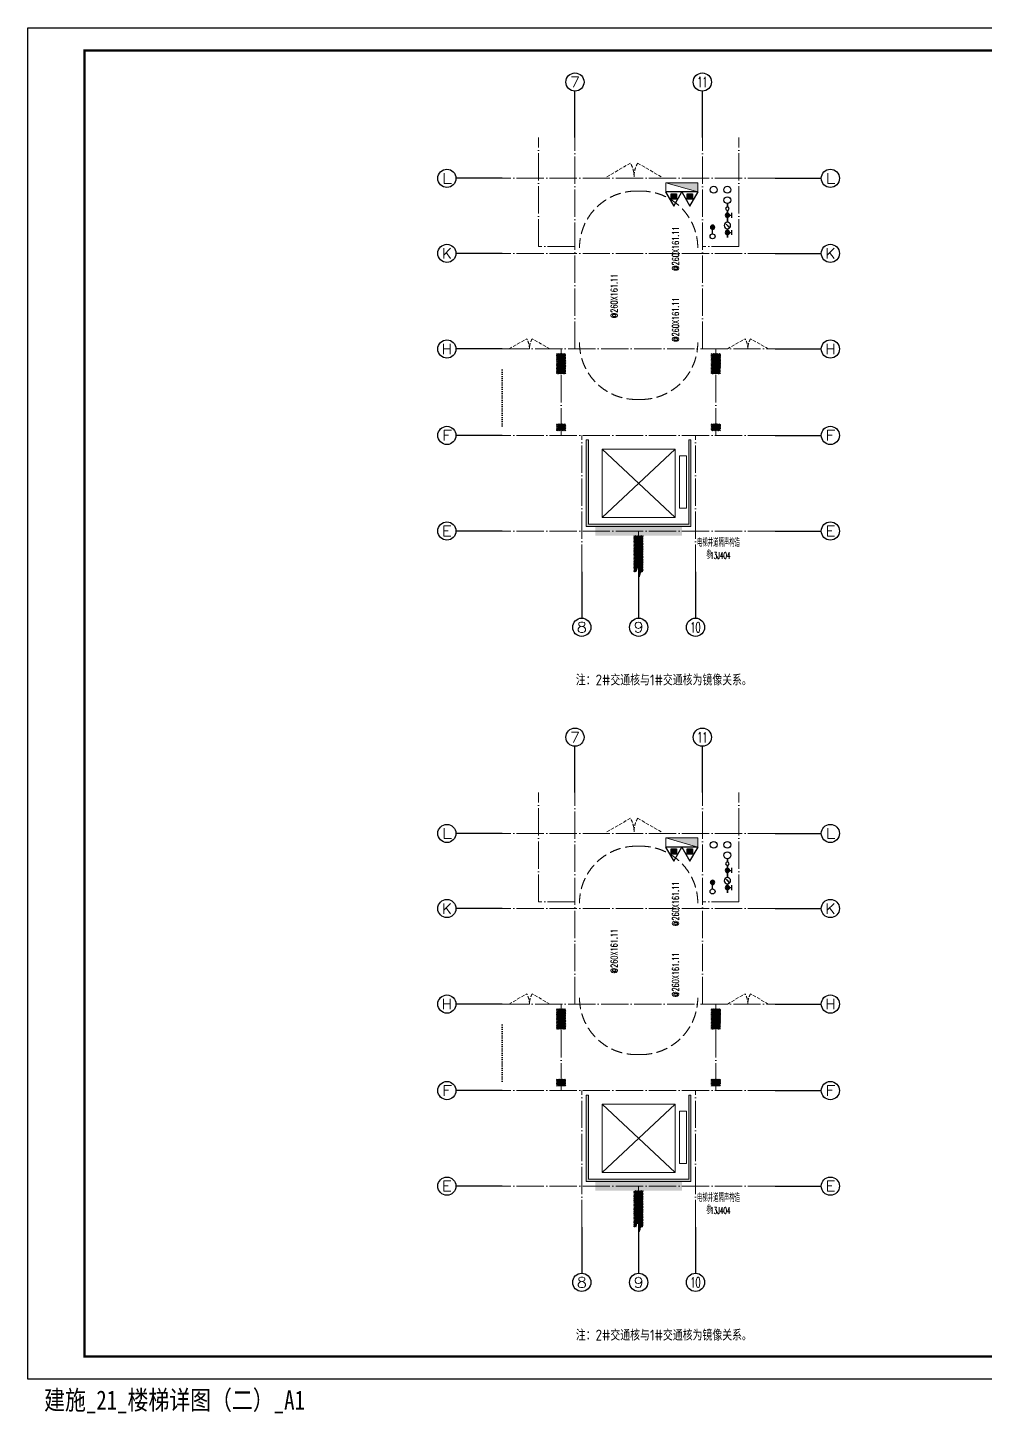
# Model space of a CAD drawing. Extents: x 27938 to 983267, y -209821 to 1628073.
# Drawn here: x 801330 to 822356, y -5656 to 24790 of the extents above; entities that cross this region are included whole.
import ezdxf
from ezdxf.enums import TextEntityAlignment as Align

# ---------------------------------------------------------------- set-up
doc = ezdxf.new("R2010")
doc.units = 0
doc.header["$LTSCALE"] = 1000
doc.header["$MEASUREMENT"] = 0
doc.linetypes.add('DASH', pattern=[0.35, 0.25, -0.1])
doc.linetypes.add('DOTE', pattern=[2.42, 2, -0.2, 0.02, -0.2])
for name, color, linetype, lineweight in [('3.5方案汇报，与郭总、侯月琴确定户型_t8$0$STAIR', 2, 'Continuous', 18), ('DOTE', 19, 'DOTE', 9), ('EQUIP_消火栓', 242, 'Continuous', 18), ('STAIR', 2, 'Continuous', 18), ('WINDOW', 144, 'Continuous', 15), ('填充', 251, 'Continuous', 5)]:
    doc.layers.add(name, color=color, linetype=linetype, lineweight=lineweight)
for name, color, linetype in [('AXIS', 3, 'Continuous'), ('AXIS_TEXT', 4, 'Continuous'), ('EQUIP_地漏', 7, 'Continuous'), ('EQUIP_消防', 7, 'Continuous'), ('PUB_TEXT', 4, 'Continuous'), ('VPIPE-凝结', 150, 'Continuous'), ('VPIPE-废水', 31, 'Continuous'), ('VPIPE-消防', 1, 'TG_X'), ('VPIPE-给水', 3, 'TG_J'), ('保温', 6, 'Continuous'), ('图框', 140, 'Continuous'), ('导图字', 7, 'Continuous'), ('污水', 3, 'Continuous'), ('给水', 4, 'Continuous')]:
    doc.layers.add(name, color=color, linetype=linetype)
doc.layers.add('yichutu', color=7, linetype='Continuous', true_color=0xffffff, plot=False)
doc.styles.add('_TCH_AXIS', font='COMPLEX', dxfattribs={"bigfont": 'GBCBIG'})
doc.styles.add('_TCH_DIM', font='SIMPLEX.shx', dxfattribs={"width": 0.7, "bigfont": 'GBCBIG.shx'})
doc.styles.add('COMPLEX', font='COMPLEX')
doc.styles.get("Standard").update_dxf_attribs({"font": 'gbenor.shx', "bigfont": 'gbcbig.shx'})
doc.styles.add('TG_LINETYPE', font='SIMPLEX', dxfattribs={"width": 0.8, "height": 3, "bigfont": 'HZTXT'})
doc.styles.add('黑体', font='')
doc.styles.get('黑体').set_extended_font_data('SimHei')
doc.linetypes.add('TG_J', pattern='A,2,-0.22,["J",TG_LINETYPE,S=0.1,R=0,X=-0.18,Y=-0.15],0', length=2.22)
doc.linetypes.add('TG_X', pattern='A,4,-0.3,["X",TG_LINETYPE,S=0.1,R=0,X=-0.23,Y=-0.15],0', length=4.3)
pattern_1 = [(90, (266241.77, -369288.734), (-16.49778, 1e-15), [9.525, -19.05]), (210, (266241.77, -369288.734), (8.24889, -14.2874966), [9.525, -19.05]), (150, (266241.77, -369279.209), (-8.24889, -14.2874966), [9.525, -19.05])]
pattern_2 = [(90, (266241.77, -354892.905), (-16.49778, 1e-15), [9.525, -19.05]), (210, (266241.77, -354892.905), (8.24889, -14.2874966), [9.525, -19.05]), (150, (266241.77, -354883.38), (-8.24889, -14.2874966), [9.525, -19.05])]

# ---------------------------------------------------------------- blocks, each defined once
blk = doc.blocks.new('$TwtSys$00000434')
for p, q in [((-0.5, 0.5), (-0.5, -0.5)), ((-0.5, -0.5), (0.5, 0.5)), ((0.5, 0.5), (-0.5, 0.5)), ((0.5, -0.5), (0.5, 0.5)), ((-0.5, -0.5), (0.5, -0.5))]:
    blk.add_line(p, q)
blk.add_solid([(0.5, -0.5), (0.5, 0.5), (-0.5, -0.5)])
blk = doc.blocks.new('A$C2705576B')
at = {"layer": '给水'}
h = blk.add_hatch(color=256, dxfattribs=at)
edge = h.paths.add_edge_path()
edge.add_arc((417, -1741), 47.2, 0, 360)
h = blk.add_hatch(color=256, dxfattribs=at)
edge = h.paths.add_edge_path()
edge.add_arc((795, -1741), 47.2, 0, 360)
for p, q in [((363, -1645), (472, -1645)), ((417, -1741), (417, -1645)), ((601, -1768), (525, -1704)), ((525, -1704), (564, -1715)), ((740, -1645), (849, -1645)), ((795, -1741), (795, -1645))]:
    blk.add_line(p, q, dxfattribs=at)
at = {"layer": '给水', "const_width": 35.4}
for points in [[(499, -1741), (302, -1741)], [(903, -1741), (641, -1741)], [(1053, -1741), (978, -1741)]]:
    blk.add_lwpolyline(points, dxfattribs=at)
at = {"layer": '给水'}
for centre, radius in [((417, -1741), 47.2), ((570, -1741), 70.8), ((795, -1741), 47.2), ((941, -1741), 37.5)]:
    blk.add_circle(centre, radius, dxfattribs=at)
blk = doc.blocks.new('$TwtSys$00000141')
at = {"color": 1}
for p, q in [((-47, 4), (-5, 46)), ((-47, 4), (-5, 46)), ((-44, -18), (18, 44)), ((-44, -18), (18, 44)), ((-33, -33), (33, 33)), ((-33, -33), (33, 33)), ((-16, -44), (44, 16)), ((-16, -44), (44, 16)), ((6, -46), (46, -6)), ((6, -46), (46, -6))]:
    blk.add_line(p, q, dxfattribs=at)
blk.add_circle((0, 0), 47, dxfattribs=at)
blk.add_circle((0, 0), 47, dxfattribs=at)
blk = doc.blocks.new('$TwtSys$00000546')
h = blk.add_hatch()
h.set_pattern_fill('ANSI31', color=1, scale=200, style=0)
h.set_pattern_definition([(45, (-38543.802, -6670.83), (-17.67767, 17.67767), [])])
h.paths.add_polyline_path([(-65, 174), (65, 174), (65, 44), (-65, 44)])
at = {"color": 1}
for points in [[(0, 344), (-198, 0), (198, 0)], [(-65, 174), (65, 174), (65, 44), (-65, 44)]]:
    blk.add_lwpolyline(points, close=True, dxfattribs=at)
blk = doc.blocks.new('yct-841-594-84100-59399.9999999999-100-1000.0')
at = {"layer": 'yichutu', "color": 7, "true_color": 0xffffff}
blk.add_lwpolyline([(0, 0), (0, 59400), (84100, 59400), (84100, 0)], close=True, dxfattribs=at)
blk = doc.blocks.new('_AXISO')
blk.add_circle((0, 0), 0.5)
at = {"layer": 'AXIS_TEXT', "style": 'COMPLEX', "width": 1.041667}
blk.add_attdef('A', text='', height=0.56, dxfattribs=at).set_placement((-0.25, -0.28), (0.25, -0.28), align=Align.FIT)
blk = doc.blocks.new('A$C140179C8')
at = {"layer": '图框'}
blk.add_lwpolyline([(0, 0), (42050, 0), (42050, -29700), (0, -29700)], close=True, dxfattribs=at)
blk.add_lwpolyline([(0, 0), (42050, 0), (42050, -29700), (0, -29700)], close=True, dxfattribs=at)
at = {"layer": '图框', "const_width": 50}
blk.add_lwpolyline([(41550, -29200), (41550, -500), (1250, -500), (1250, -29200)], close=True, dxfattribs=at)

msp = doc.modelspace()

# ---------------------------------------------------------------- hatches: boundary and pattern name
at = {"layer": '保温', "linetype": 'Continuous', "ltscale": 10}
h = msp.add_hatch(dxfattribs=at)
h.set_pattern_fill('HEX', color=251, scale=10, angle=90, style=0)
h.set_pattern_definition(pattern_2)
h.paths.add_polyline_path([(812958.4, 17180.8), (813158.4, 17180.8), (813158.3, 17630.8), (812958.3, 17630.8)])
h = msp.add_hatch(dxfattribs=at)
h.set_pattern_fill('HEX', color=251, scale=10, angle=90, style=0)
h.set_pattern_definition(pattern_2)
h.paths.add_polyline_path([(816558.2, 17180.9), (816358.2, 17180.9), (816358.3, 17630.9), (816558.3, 17630.9)])
at = {"layer": '保温', "linetype": 'ByBlock', "ltscale": 10}
h = msp.add_hatch(dxfattribs=at)
h.set_pattern_fill('AR-HBONE', color=251, scale=55)
h.set_pattern_definition([(45, (266241.77, -354892.905), (0, 47.4157523), [100.584, -33.528]), (135, (266265.478, -354869.198), (3e-15, 47.4157523), [100.584, -33.528])])
h.paths.add_polyline_path([(811758.3, 17277.5), (811758.3, 16030.8), (811758.4, 16030.8)])
at = {"layer": '保温', "linetype": 'Continuous', "ltscale": 10}
h = msp.add_hatch(dxfattribs=at)
h.set_pattern_fill('HEX', color=251, scale=10, angle=90, style=0)
h.set_pattern_definition(pattern_2)
h.paths.add_polyline_path([(812958.4, 15930.8), (813158.4, 15930.8), (813158.3, 16080.8), (812958.3, 16080.8)])
h = msp.add_hatch(dxfattribs=at)
h.set_pattern_fill('HEX', color=251, scale=10, angle=90, style=0)
h.set_pattern_definition(pattern_2)
h.paths.add_polyline_path([(816558.2, 15930.9), (816358.2, 15930.9), (816358.3, 16080.9), (816558.3, 16080.9)])
h = msp.add_hatch(dxfattribs=at)
h.set_pattern_fill('HEX', color=251, scale=10, angle=90, style=0)
h.set_pattern_definition(pattern_2)
h.paths.add_polyline_path([(815708.3, 13630.8), (815708.3, 13830.8), (813808.3, 13830.8), (813808.3, 13630.8)])
h = msp.add_hatch(dxfattribs=at)
h.set_pattern_fill('HEX', color=251, scale=10, angle=90, style=0)
h.set_pattern_definition(pattern_2)
h.paths.add_polyline_path([(814658.4, 12830.8), (814702.1, 12830.8), (814739.4, 12935.8), (814776.4, 12725.8), (814814.6, 12830.8), (814858.4, 12830.8), (814858.4, 13630.8), (814658.4, 13630.8)])
h = msp.add_hatch(dxfattribs=at)
h.set_pattern_fill('HEX', color=251, scale=10, angle=90, style=0)
h.set_pattern_definition(pattern_1)
h.paths.add_polyline_path([(812958.4, 2785), (813158.4, 2785), (813158.3, 3235), (812958.3, 3235)])
h = msp.add_hatch(dxfattribs=at)
h.set_pattern_fill('HEX', color=251, scale=10, angle=90, style=0)
h.set_pattern_definition(pattern_1)
h.paths.add_polyline_path([(816558.2, 2785), (816358.2, 2785), (816358.3, 3235), (816558.3, 3235)])
at = {"layer": '保温', "linetype": 'ByBlock', "ltscale": 10}
h = msp.add_hatch(dxfattribs=at)
h.set_pattern_fill('AR-HBONE', color=251, scale=55)
h.set_pattern_definition([(45, (266241.77, -369288.734), (0, 47.4157523), [100.584, -33.528]), (135, (266265.478, -369265.026), (3e-15, 47.4157523), [100.584, -33.528])])
h.paths.add_polyline_path([(811758.3, 2881.7), (811758.3, 1635), (811758.4, 1635)])
at = {"layer": '保温', "linetype": 'Continuous', "ltscale": 10}
h = msp.add_hatch(dxfattribs=at)
h.set_pattern_fill('HEX', color=251, scale=10, angle=90, style=0)
h.set_pattern_definition(pattern_1)
h.paths.add_polyline_path([(812958.4, 1535), (813158.4, 1535), (813158.3, 1685), (812958.3, 1685)])
h = msp.add_hatch(dxfattribs=at)
h.set_pattern_fill('HEX', color=251, scale=10, angle=90, style=0)
h.set_pattern_definition(pattern_1)
h.paths.add_polyline_path([(816558.2, 1535), (816358.2, 1535), (816358.3, 1685), (816558.3, 1685)])
h = msp.add_hatch(dxfattribs=at)
h.set_pattern_fill('HEX', color=251, scale=10, angle=90, style=0)
h.set_pattern_definition(pattern_1)
h.paths.add_polyline_path([(815708.3, -765), (815708.3, -565), (813808.3, -565), (813808.3, -765)])
h = msp.add_hatch(dxfattribs=at)
h.set_pattern_fill('HEX', color=251, scale=10, angle=90, style=0)
h.set_pattern_definition(pattern_1)
h.paths.add_polyline_path([(814658.4, -1565), (814702.1, -1565), (814739.4, -1460), (814776.4, -1670), (814814.6, -1565), (814858.4, -1565), (814858.4, -765), (814658.4, -765)])
at = {"layer": '填充'}
h = msp.add_hatch(dxfattribs=at)
h.set_pattern_fill('隔热材料02', color=256, scale=100, style=0)
h.set_pattern_definition([(0, (-359450.05, -594907.81), (0, 50), []), (0, (-359450.05, -594891.145), (0, 50), []), (270, (-359406.307, -594882.513), (50, -9e-15), [5.01775, -44.98225]), (270, (-359443.766, -594882.513), (50, -9e-15), [5.01775, -44.98225]), (90, (-359418.254, -594916.44), (-50, 3e-15), [5.01775, -44.98225]), (90, (-359431.82, -594916.44), (-50, 3e-15), [5.01775, -44.98225]), (180, (-359400.024, -594924.48), (-6e-15, -50), [50.02425, 0.02425]), (135, (-359413.98, -594921.97), (3e-15, 49.99987405), [4.268, -66.44275]), (116.56505, (-359367, -594918.95), (0.00011283, 49.99993342), [2.805, -108.9985]), (116.56505, (-359417, -594918.95), (0.00011283, 49.99993342), [2.805, -108.9985]), (153.43495, (-359358.964, -594924.48), (-0.0001128, 49.9999334), [5.61, -106.1935]), (153.43495, (-359408.964, -594924.48), (-0.0001128, 49.9999334), [5.61, -106.1935]), (63.43495, (-359368.254, -594911.425), (-0.00011283, 49.99993342), [26.714, -85.0895]), (63.43495, (-359418.254, -594911.425), (-0.00011283, 49.99993342), [26.714, -85.0895]), (116.56505, (-359356.307, -594882.513), (0.00011283, 49.99993342), [2.805, -108.9985]), (116.56505, (-359406.307, -594882.513), (0.00011283, 49.99993342), [2.805, -108.9985]), (135, (-359407.56, -594880.005), (3e-15, 49.99987405), [4.268, -66.44275]), (153.43495, (-359360.58, -594876.987), (-0.0001128, 49.9999334), [5.61, -106.1935]), (153.43495, (-359410.58, -594876.987), (-0.0001128, 49.9999334), [5.61, -106.1935]), (45, (-359442.51, -594880.005), (0, 49.99987405), [4.268, -66.44275]), (63.43495, (-359393.766, -594882.513), (-0.00011283, 49.99993342), [2.805, -108.9985]), (63.43495, (-359443.766, -594882.513), (-0.00011283, 49.99993342), [2.805, -108.9985]), (26.56505, (-359389.493, -594876.987), (0.0001128, 49.9999334), [5.61, -106.1935]), (26.56505, (-359439.493, -594876.987), (0.0001128, 49.9999334), [5.61, -106.1935]), (116.56505, (-359381.819, -594911.425), (0.00011283, 49.99993342), [26.714, -85.0895]), (116.56505, (-359431.819, -594911.425), (0.00011283, 49.99993342), [26.714, -85.0895]), (45, (-359436.09, -594921.97), (0, 49.99987405), [4.268, -66.44275]), (63.43495, (-359383.073, -594918.95), (-0.00011283, 49.99993342), [2.805, -108.9985]), (63.43495, (-359433.073, -594918.95), (-0.00011283, 49.99993342), [2.805, -108.9985]), (26.56505, (-359391.11, -594924.48), (0.0001128, 49.9999334), [5.61, -106.1935]), (26.56505, (-359441.11, -594924.48), (0.0001128, 49.9999334), [5.61, -106.1935])])
h.paths.add_polyline_path([(815858.3, 15730.8), (815908.3, 15730.8), (815908.3, 13830.8), (813608.3, 13830.8), (813608.3, 15730.8), (813658.3, 15730.8), (813658.3, 13880.8), (815858.3, 13880.8)])
h = msp.add_hatch(dxfattribs=at)
h.set_pattern_fill('隔热材料02', color=256, scale=100, style=0)
h.set_pattern_definition([(0, (-359450.05, -609303.64), (0, 50), []), (0, (-359450.05, -609286.973), (0, 50), []), (270, (-359406.307, -609278.34), (50, -9e-15), [5.01775, -44.98225]), (270, (-359443.766, -609278.34), (50, -9e-15), [5.01775, -44.98225]), (90, (-359418.254, -609312.27), (-50, 3e-15), [5.01775, -44.98225]), (90, (-359431.82, -609312.27), (-50, 3e-15), [5.01775, -44.98225]), (180, (-359400.024, -609320.306), (-6e-15, -50), [50.02425, 0.02425]), (135, (-359413.98, -609317.798), (3e-15, 49.99987405), [4.268, -66.44275]), (116.56505, (-359367, -609314.78), (0.00011283, 49.99993342), [2.805, -108.9985]), (116.56505, (-359417, -609314.78), (0.00011283, 49.99993342), [2.805, -108.9985]), (153.43495, (-359358.964, -609320.306), (-0.0001128, 49.9999334), [5.61, -106.1935]), (153.43495, (-359408.964, -609320.306), (-0.0001128, 49.9999334), [5.61, -106.1935]), (63.43495, (-359368.254, -609307.253), (-0.00011283, 49.99993342), [26.714, -85.0895]), (63.43495, (-359418.254, -609307.253), (-0.00011283, 49.99993342), [26.714, -85.0895]), (116.56505, (-359356.307, -609278.342), (0.00011283, 49.99993342), [2.805, -108.9985]), (116.56505, (-359406.307, -609278.342), (0.00011283, 49.99993342), [2.805, -108.9985]), (135, (-359407.56, -609275.833), (3e-15, 49.99987405), [4.268, -66.44275]), (153.43495, (-359360.58, -609272.815), (-0.0001128, 49.9999334), [5.61, -106.1935]), (153.43495, (-359410.58, -609272.815), (-0.0001128, 49.9999334), [5.61, -106.1935]), (45, (-359442.51, -609275.833), (0, 49.99987405), [4.268, -66.44275]), (63.43495, (-359393.766, -609278.342), (-0.00011283, 49.99993342), [2.805, -108.9985]), (63.43495, (-359443.766, -609278.342), (-0.00011283, 49.99993342), [2.805, -108.9985]), (26.56505, (-359389.493, -609272.815), (0.0001128, 49.9999334), [5.61, -106.1935]), (26.56505, (-359439.493, -609272.815), (0.0001128, 49.9999334), [5.61, -106.1935]), (116.56505, (-359381.819, -609307.253), (0.00011283, 49.99993342), [26.714, -85.0895]), (116.56505, (-359431.819, -609307.253), (0.00011283, 49.99993342), [26.714, -85.0895]), (45, (-359436.09, -609317.798), (0, 49.99987405), [4.268, -66.44275]), (63.43495, (-359383.073, -609314.78), (-0.00011283, 49.99993342), [2.805, -108.9985]), (63.43495, (-359433.073, -609314.78), (-0.00011283, 49.99993342), [2.805, -108.9985]), (26.56505, (-359391.11, -609320.306), (0.0001128, 49.9999334), [5.61, -106.1935]), (26.56505, (-359441.11, -609320.306), (0.0001128, 49.9999334), [5.61, -106.1935])])
h.paths.add_polyline_path([(815858.3, 1335), (815908.3, 1335), (815908.3, -565), (813608.3, -565), (813608.3, 1335), (813658.3, 1335), (813658.3, -515), (815858.3, -515)])

# ---------------------------------------------------------------- linework, layer by layer
at = {"layer": '3.5方案汇报，与郭总、侯月琴确定户型_t8$0$STAIR'}
for p, q in [((815558.3, 15530.8), (813958.3, 14030.8)), ((813958.3, 15530.8), (815558.3, 14030.8)), ((815558.3, 1135), (813958.3, -365)), ((813958.3, 1135), (815558.3, -365))]:
    msp.add_line(p, q, dxfattribs=at)
for points in [[(813958.3, 14030.8), (813958.3, 15530.8), (815558.3, 15530.8), (815558.3, 14030.8)], [(815658.3, 14230.8), (815658.3, 15380.8), (815808.3, 15380.8), (815808.3, 14230.8)], [(813958.3, -365), (813958.3, 1135), (815558.3, 1135), (815558.3, -365)], [(815658.3, -165), (815658.3, 985), (815808.3, 985), (815808.3, -165)]]:
    msp.add_lwpolyline(points, close=True, dxfattribs=at)
at = {"layer": 'AXIS'}
for p, q in [((813358.3, 22380.8), (813358.3, 23395.4)), ((816158.3, 22380.8), (816158.3, 23395.4)), ((811758.3, 21480.8), (810743.7, 21480.8)), ((817758.3, 21480.8), (818773, 21480.8)), ((811758.3, 19830.8), (810743.7, 19830.8)), ((817758.3, 19830.8), (818773, 19830.8)), ((811758.3, 17730.8), (810743.7, 17730.8)), ((817758.3, 17730.8), (818773, 17730.8)), ((811758.3, 15830.8), (810743.7, 15830.8)), ((817758.3, 15830.8), (818773, 15830.8)), ((811758.3, 13730.8), (810743.7, 13730.8)), ((817758.3, 13730.8), (818773, 13730.8)), ((813508.3, 12830.8), (813508.3, 11816.2)), ((814757.9, 12830.8), (814757.9, 11816.2)), ((816008.3, 12830.8), (816008.3, 11816.2)), ((813358.3, 7985), (813358.3, 8999.6)), ((816158.3, 7985), (816158.3, 8999.6)), ((811758.3, 7085), (810743.7, 7085)), ((817758.3, 7085), (818773, 7085)), ((811758.3, 5435), (810743.7, 5435)), ((817758.3, 5435), (818773, 5435)), ((811758.3, 3335), (810743.7, 3335)), ((817758.3, 3335), (818773, 3335)), ((811758.3, 1435), (810743.7, 1435)), ((817758.3, 1435), (818773, 1435)), ((811758.3, -665), (810743.7, -665)), ((817758.3, -665), (818773, -665)), ((813508.3, -1565), (813508.3, -2579.6)), ((814757.9, -1565), (814757.9, -2579.6)), ((816008.3, -1565), (816008.3, -2579.6))]:
    msp.add_line(p, q, dxfattribs=at)
at = {"layer": 'DOTE', "linetype": 'DOTE', "ltscale": 0.3}
for p, q in [((812558.3, 19980.8), (812558.3, 22380.8)), ((813358.3, 17730.8), (813358.3, 22380.8)), ((816158.3, 17730.8), (816158.3, 22380.8)), ((816958.3, 19980.8), (816958.3, 22380.8)), ((817758.3, 21480.8), (811758.3, 21480.8)), ((817758.3, 19830.8), (811758.3, 19830.8)), ((813358.3, 19980.8), (812558.3, 19980.8)), ((816958.3, 19980.8), (816158.3, 19980.8)), ((811758.3, 17730.8), (817758.3, 17730.8)), ((813058.3, 15830.8), (813058.3, 17730.8)), ((816458.3, 15830.8), (816458.3, 17730.8)), ((817758.3, 15830.8), (811758.3, 15830.8)), ((813508.3, 12830.8), (813508.3, 15830.8)), ((816008.3, 12830.8), (816008.3, 15830.8)), ((817758.3, 13730.8), (811758.3, 13730.8)), ((814758.3, 12828.1), (814758.3, 13730.8)), ((812558.3, 5585), (812558.3, 7985)), ((813358.3, 3335), (813358.3, 7985)), ((816158.3, 3335), (816158.3, 7985)), ((816958.3, 5585), (816958.3, 7985)), ((817758.3, 7085), (811758.3, 7085)), ((813358.3, 5585), (812558.3, 5585)), ((816958.3, 5585), (816158.3, 5585)), ((817758.3, 5435), (811758.3, 5435)), ((811758.3, 3335), (817758.3, 3335)), ((813058.3, 1435), (813058.3, 3335)), ((816458.3, 1435), (816458.3, 3335)), ((817758.3, 1435), (811758.3, 1435)), ((813508.3, -1565), (813508.3, 1435)), ((816008.3, -1565), (816008.3, 1435)), ((817758.3, -665), (811758.3, -665)), ((814758.3, -1567.7), (814758.3, -665))]:
    msp.add_line(p, q, dxfattribs=at)
at = {"layer": 'STAIR', "color": 251, "linetype": 'DASH'}
for points in [[(813458.3, 19950.8, -0.4142136), (814708.3, 21200.8), (814808.3, 21200.8, -0.4142136), (816058.3, 19950.8)], [(813458.3, 17870.8, 0.4142136), (814708.3, 16620.8), (814808.3, 16620.8, 0.4142136), (816058.3, 17870.8)], [(813458.3, 5555, -0.4142136), (814708.3, 6805), (814808.3, 6805, -0.4142136), (816058.3, 5555)], [(813458.3, 3475, 0.4142136), (814708.3, 2225), (814808.3, 2225, 0.4142136), (816058.3, 3475)]]:
    msp.add_lwpolyline(points, format="xyb", dxfattribs=at)
at = {"layer": 'VPIPE-凝结'}
for p, q in [((816383.4, 20260.8), (816383.4, 20358.8)), ((816383.4, 5865), (816383.4, 5963))]:
    msp.add_line(p, q, dxfattribs=at)
at = {"layer": 'VPIPE-废水'}
for centre in [(816383.4, 20205.8), (816383.4, 5810)]:
    msp.add_circle(centre, 55, dxfattribs=at)
at = {"layer": 'VPIPE-消防', "linetype": 'Continuous'}
for centre in [(816408.4, 21230.8), (816408.4, 6835)]:
    msp.add_circle(centre, 75, dxfattribs=at)
at = {"layer": 'VPIPE-给水', "linetype": 'Continuous'}
for centre in [(816708.4, 21230.8), (816708.4, 21000.8), (816708.4, 6835), (816708.4, 6605)]:
    msp.add_circle(centre, 75, dxfattribs=at)
at = {"layer": 'WINDOW', "color": 250, "linetype": 'DASH', "ltscale": 0.3}
for points in [[(814058.3, 21514.2), (814578, 21814.2, -0.1316523), (814658.3, 21514.2)], [(815256.5, 21514.2), (814736.9, 21814.2, 0.1316523), (814656.5, 21514.2)], [(811908.4, 17730.8), (812298.1, 17955.7, -0.1316053), (812358.4, 17730.8)], [(812808.4, 17730.8), (812418.6, 17955.7, 0.1316053), (812358.4, 17730.8)], [(816708.3, 17730.8), (817098.1, 17955.7, -0.1316053), (817158.3, 17730.8)], [(817608.3, 17730.8), (817218.6, 17955.7, 0.1316053), (817158.3, 17730.8)], [(814058.3, 7118.3), (814578, 7418.3, -0.1316523), (814658.3, 7118.3)], [(815256.5, 7118.3), (814736.9, 7418.3, 0.1316523), (814656.5, 7118.3)], [(811908.4, 3335), (812298.1, 3559.9, -0.1316053), (812358.4, 3335)], [(812808.4, 3335), (812418.6, 3559.9, 0.1316053), (812358.4, 3335)], [(816708.3, 3335), (817098.1, 3559.9, -0.1316053), (817158.3, 3335)], [(817608.3, 3335), (817218.6, 3559.9, 0.1316053), (817158.3, 3335)]]:
    msp.add_lwpolyline(points, format="xyb", dxfattribs=at)
at = {"layer": '填充'}
for points in [[(815858.3, 15730.8), (815908.3, 15730.8), (815908.3, 13830.8), (813608.3, 13830.8), (813608.3, 15730.8), (813658.3, 15730.8), (813658.3, 13880.8), (815858.3, 13880.8)], [(815858.3, 1335), (815908.3, 1335), (815908.3, -565), (813608.3, -565), (813608.3, 1335), (813658.3, 1335), (813658.3, -515), (815858.3, -515)]]:
    msp.add_lwpolyline(points, close=True, dxfattribs=at)

# ---------------------------------------------------------------- block references
msp.add_blockref('A$C140179C8', (801330.5, 24790.1))
at = {"layer": 'AXIS'}
ref = msp.add_blockref('_AXISO', (813358.3, 23595.4), dxfattribs=dict(at, xscale=400, yscale=400, zscale=400))
ref.add_attrib('A', '7', dxfattribs={"layer": 'AXIS_TEXT', "height": 226.3, "style": '_TCH_AXIS', "width": 1.5}).set_placement((813245.2, 23482.3), (813471.5, 23482.3), align=Align.FIT)
ref = msp.add_blockref('_AXISO', (816158.3, 23595.4), dxfattribs=dict(at, xscale=400, yscale=400, zscale=400))
ref.add_attrib('A', '11', dxfattribs={"layer": 'AXIS_TEXT', "height": 226.27, "style": '_TCH_AXIS', "width": 0.875}).set_placement((816045.2, 23482.3), (816271.5, 23482.3), align=Align.FIT)
ref = msp.add_blockref('_AXISO', (810543.7, 21480.8), dxfattribs=dict(at, xscale=400, yscale=400, zscale=400))
ref.add_attrib('A', 'L', dxfattribs={"layer": 'AXIS_TEXT', "height": 226.3, "style": '_TCH_AXIS', "width": 1.4}).set_placement((810430.6, 21367.7), (810656.9, 21367.7), align=Align.FIT)
ref = msp.add_blockref('_AXISO', (818973, 21480.8), dxfattribs=dict(at, xscale=400, yscale=400, zscale=400))
ref.add_attrib('A', 'L', dxfattribs={"layer": 'AXIS_TEXT', "height": 226.3, "style": '_TCH_AXIS', "width": 1.4}).set_placement((818859.8, 21367.7), (819086.1, 21367.7), align=Align.FIT)
ref = msp.add_blockref('_AXISO', (810543.7, 19830.8), dxfattribs=dict(at, xscale=400, yscale=400, zscale=400))
ref.add_attrib('A', 'K', dxfattribs={"layer": 'AXIS_TEXT', "height": 226.3, "style": '_TCH_AXIS', "width": 1.105263}).set_placement((810430.6, 19717.7), (810656.9, 19717.7), align=Align.FIT)
ref = msp.add_blockref('_AXISO', (818973, 19830.8), dxfattribs=dict(at, xscale=400, yscale=400, zscale=400))
ref.add_attrib('A', 'K', dxfattribs={"layer": 'AXIS_TEXT', "height": 226.3, "style": '_TCH_AXIS', "width": 1.105263}).set_placement((818859.8, 19717.7), (819086.1, 19717.7), align=Align.FIT)
ref = msp.add_blockref('_AXISO', (810543.7, 17730.8), dxfattribs=dict(at, xscale=400, yscale=400, zscale=400))
ref.add_attrib('A', 'H', dxfattribs={"layer": 'AXIS_TEXT', "height": 226.3, "style": '_TCH_AXIS', "width": 1.05}).set_placement((810430.6, 17617.7), (810656.9, 17617.7), align=Align.FIT)
ref = msp.add_blockref('_AXISO', (818973, 17730.8), dxfattribs=dict(at, xscale=400, yscale=400, zscale=400))
ref.add_attrib('A', 'H', dxfattribs={"layer": 'AXIS_TEXT', "height": 226.3, "style": '_TCH_AXIS', "width": 1.05}).set_placement((818859.8, 17617.7), (819086.1, 17617.7), align=Align.FIT)
ref = msp.add_blockref('_AXISO', (810543.7, 15830.8), dxfattribs=dict(at, xscale=400, yscale=400, zscale=400))
ref.add_attrib('A', 'F', dxfattribs={"layer": 'AXIS_TEXT', "height": 226.3, "style": '_TCH_AXIS', "width": 1.3125}).set_placement((810430.6, 15717.7), (810656.9, 15717.7), align=Align.FIT)
ref = msp.add_blockref('_AXISO', (818973, 15830.8), dxfattribs=dict(at, xscale=400, yscale=400, zscale=400))
ref.add_attrib('A', 'F', dxfattribs={"layer": 'AXIS_TEXT', "height": 226.3, "style": '_TCH_AXIS', "width": 1.3125}).set_placement((818859.8, 15717.7), (819086.1, 15717.7), align=Align.FIT)
ref = msp.add_blockref('_AXISO', (810543.7, 13730.8), dxfattribs=dict(at, xscale=400, yscale=400, zscale=400))
ref.add_attrib('A', 'E', dxfattribs={"layer": 'AXIS_TEXT', "height": 226.3, "style": '_TCH_AXIS', "width": 1.3125}).set_placement((810430.6, 13617.7), (810656.9, 13617.7), align=Align.FIT)
ref = msp.add_blockref('_AXISO', (818973, 13730.8), dxfattribs=dict(at, xscale=400, yscale=400, zscale=400))
ref.add_attrib('A', 'E', dxfattribs={"layer": 'AXIS_TEXT', "height": 226.3, "style": '_TCH_AXIS', "width": 1.3125}).set_placement((818859.8, 13617.7), (819086.1, 13617.7), align=Align.FIT)
ref = msp.add_blockref('_AXISO', (813508.3, 11616.2), dxfattribs=dict(at, xscale=400, yscale=400, zscale=400))
ref.add_attrib('A', '8', dxfattribs={"layer": 'AXIS_TEXT', "height": 226.3, "style": '_TCH_AXIS', "width": 1.5}).set_placement((813395.2, 11503.1), (813621.5, 11503.1), align=Align.FIT)
ref = msp.add_blockref('_AXISO', (814757.9, 11616.2), dxfattribs=dict(at, xscale=400, yscale=400, zscale=400))
ref.add_attrib('A', '9', dxfattribs={"layer": 'AXIS_TEXT', "height": 226.3, "style": '_TCH_AXIS', "width": 1.5}).set_placement((814644.7, 11503.1), (814871, 11503.1), align=Align.FIT)
ref = msp.add_blockref('_AXISO', (816008.3, 11616.2), dxfattribs=dict(at, xscale=400, yscale=400, zscale=400))
ref.add_attrib('A', '10', dxfattribs={"layer": 'AXIS_TEXT', "height": 226.27, "style": '_TCH_AXIS', "width": 0.724138}).set_placement((815895.2, 11503.1), (816121.5, 11503.1), align=Align.FIT)
ref = msp.add_blockref('_AXISO', (813358.3, 9199.6), dxfattribs=dict(at, xscale=400, yscale=400, zscale=400))
ref.add_attrib('A', '7', dxfattribs={"layer": 'AXIS_TEXT', "height": 226.3, "style": '_TCH_AXIS', "width": 1.5}).set_placement((813245.2, 9086.5), (813471.5, 9086.5), align=Align.FIT)
ref = msp.add_blockref('_AXISO', (816158.3, 9199.6), dxfattribs=dict(at, xscale=400, yscale=400, zscale=400))
ref.add_attrib('A', '11', dxfattribs={"layer": 'AXIS_TEXT', "height": 226.27, "style": '_TCH_AXIS', "width": 0.875}).set_placement((816045.2, 9086.5), (816271.5, 9086.5), align=Align.FIT)
ref = msp.add_blockref('_AXISO', (810543.7, 7085), dxfattribs=dict(at, xscale=400, yscale=400, zscale=400))
ref.add_attrib('A', 'L', dxfattribs={"layer": 'AXIS_TEXT', "height": 226.3, "style": '_TCH_AXIS', "width": 1.4}).set_placement((810430.6, 6971.9), (810656.9, 6971.9), align=Align.FIT)
ref = msp.add_blockref('_AXISO', (818973, 7085), dxfattribs=dict(at, xscale=400, yscale=400, zscale=400))
ref.add_attrib('A', 'L', dxfattribs={"layer": 'AXIS_TEXT', "height": 226.3, "style": '_TCH_AXIS', "width": 1.4}).set_placement((818859.8, 6971.9), (819086.1, 6971.9), align=Align.FIT)
ref = msp.add_blockref('_AXISO', (810543.7, 5435), dxfattribs=dict(at, xscale=400, yscale=400, zscale=400))
ref.add_attrib('A', 'K', dxfattribs={"layer": 'AXIS_TEXT', "height": 226.3, "style": '_TCH_AXIS', "width": 1.105263}).set_placement((810430.6, 5321.9), (810656.9, 5321.9), align=Align.FIT)
ref = msp.add_blockref('_AXISO', (818973, 5435), dxfattribs=dict(at, xscale=400, yscale=400, zscale=400))
ref.add_attrib('A', 'K', dxfattribs={"layer": 'AXIS_TEXT', "height": 226.3, "style": '_TCH_AXIS', "width": 1.105263}).set_placement((818859.8, 5321.9), (819086.1, 5321.9), align=Align.FIT)
ref = msp.add_blockref('_AXISO', (810543.7, 3335), dxfattribs=dict(at, xscale=400, yscale=400, zscale=400))
ref.add_attrib('A', 'H', dxfattribs={"layer": 'AXIS_TEXT', "height": 226.3, "style": '_TCH_AXIS', "width": 1.05}).set_placement((810430.6, 3221.9), (810656.9, 3221.9), align=Align.FIT)
ref = msp.add_blockref('_AXISO', (818973, 3335), dxfattribs=dict(at, xscale=400, yscale=400, zscale=400))
ref.add_attrib('A', 'H', dxfattribs={"layer": 'AXIS_TEXT', "height": 226.3, "style": '_TCH_AXIS', "width": 1.05}).set_placement((818859.8, 3221.9), (819086.1, 3221.9), align=Align.FIT)
ref = msp.add_blockref('_AXISO', (810543.7, 1435), dxfattribs=dict(at, xscale=400, yscale=400, zscale=400))
ref.add_attrib('A', 'F', dxfattribs={"layer": 'AXIS_TEXT', "height": 226.3, "style": '_TCH_AXIS', "width": 1.3125}).set_placement((810430.6, 1321.9), (810656.9, 1321.9), align=Align.FIT)
ref = msp.add_blockref('_AXISO', (818973, 1435), dxfattribs=dict(at, xscale=400, yscale=400, zscale=400))
ref.add_attrib('A', 'F', dxfattribs={"layer": 'AXIS_TEXT', "height": 226.3, "style": '_TCH_AXIS', "width": 1.3125}).set_placement((818859.8, 1321.9), (819086.1, 1321.9), align=Align.FIT)
ref = msp.add_blockref('_AXISO', (810543.7, -665), dxfattribs=dict(at, xscale=400, yscale=400, zscale=400))
ref.add_attrib('A', 'E', dxfattribs={"layer": 'AXIS_TEXT', "height": 226.3, "style": '_TCH_AXIS', "width": 1.3125}).set_placement((810430.6, -778.1), (810656.9, -778.1), align=Align.FIT)
ref = msp.add_blockref('_AXISO', (818973, -665), dxfattribs=dict(at, xscale=400, yscale=400, zscale=400))
ref.add_attrib('A', 'E', dxfattribs={"layer": 'AXIS_TEXT', "height": 226.3, "style": '_TCH_AXIS', "width": 1.3125}).set_placement((818859.8, -778.1), (819086.1, -778.1), align=Align.FIT)
ref = msp.add_blockref('_AXISO', (813508.3, -2779.6), dxfattribs=dict(at, xscale=400, yscale=400, zscale=400))
ref.add_attrib('A', '8', dxfattribs={"layer": 'AXIS_TEXT', "height": 226.3, "style": '_TCH_AXIS', "width": 1.5}).set_placement((813395.2, -2892.8), (813621.5, -2892.8), align=Align.FIT)
ref = msp.add_blockref('_AXISO', (814757.9, -2779.6), dxfattribs=dict(at, xscale=400, yscale=400, zscale=400))
ref.add_attrib('A', '9', dxfattribs={"layer": 'AXIS_TEXT', "height": 226.3, "style": '_TCH_AXIS', "width": 1.5}).set_placement((814644.7, -2892.8), (814871, -2892.8), align=Align.FIT)
ref = msp.add_blockref('_AXISO', (816008.3, -2779.6), dxfattribs=dict(at, xscale=400, yscale=400, zscale=400))
ref.add_attrib('A', '10', dxfattribs={"layer": 'AXIS_TEXT', "height": 226.27, "style": '_TCH_AXIS', "width": 0.724138}).set_placement((815895.2, -2892.8), (816121.5, -2892.8), align=Align.FIT)
at = {"layer": 'EQUIP_地漏', "xscale": -1, "rotation": 359.999999999891}
for p in [(816383.4, 20405.8), (816383.4, 6010)]:
    msp.add_blockref('$TwtSys$00000141', p, dxfattribs=at)
at = {"layer": 'EQUIP_消火栓', "xscale": -700, "yscale": 200, "zscale": 700, "rotation": 180}
for p in [(815708.3, 21280.8), (815708.3, 6885)]:
    msp.add_blockref('$TwtSys$00000434', p, dxfattribs=at)
at = {"layer": 'EQUIP_消防', "xscale": 0.9, "yscale": 0.9, "zscale": 0.9, "rotation": 180}
for p in [(815529.8, 21180.8), (815886.9, 21180.8), (815529.8, 6785), (815886.9, 6785)]:
    msp.add_blockref('$TwtSys$00000546', p, dxfattribs=at)
at = {"layer": 'yichutu', "xscale": 0.5, "yscale": 0.5, "zscale": 0.5}
msp.add_blockref('yct-841-594-84100-59399.9999999999-100-1000.0', (801330.5, -4909.9), dxfattribs=at)
at = {"layer": '污水', "xscale": -1, "rotation": 269.999999999891}
for p in [(818449.5, 19873), (818449.5, 5477.2)]:
    msp.add_blockref('A$C2705576B', p, dxfattribs=at)

# ---------------------------------------------------------------- texts
at = {"layer": 'PUB_TEXT', "color": 7, "style": '_TCH_DIM', "width": 0.705882}
for p in [(815644.9, 19445.3), (814294.9, 18405.3), (815644.9, 17885.3), (815644.9, 5049.5), (814294.9, 4009.5), (815644.9, 3489.5)]:
    msp.add_text('@260X161.11', height=148.75, rotation=90, dxfattribs=at).set_placement(p)
at = {"layer": 'PUB_TEXT', "color": 3, "style": '_TCH_DIM'}
for s, height, width, p in [('电梯井道隔声构造', 168.79, 0.7, (816039.8, 13387.1)), ('参', 168.8, 0.7, (816243.9, 13119.4)), ('13J404', 148.75, 0.494118, (816329.9, 13119.4)), ('电梯井道隔声构造', 168.79, 0.7, (816039.8, -1008.8)), ('参', 168.8, 0.7, (816243.9, -1276.4)), ('13J404', 148.75, 0.494118, (816329.9, -1276.4))]:
    msp.add_text(s, height=height, dxfattribs=dict(at, width=width)).set_placement(p)
at = {"layer": 'PUB_TEXT', "color": 1}
for p in [(813378.3, 10336.2), (813378.3, -4059.6)]:
    msp.add_text('注：2#交通核与1#交通核为镜像关系。', height=241.135, dxfattribs=at).set_placement(p)
at = {"layer": '导图字', "color": 1, "style": '黑体', "width": 0.8}
msp.add_text('建施_21_楼梯详图（二）_A1', height=420.591, dxfattribs=at).set_placement((801691.3, -5575.8))

doc.saveas('drawing.dxf')
